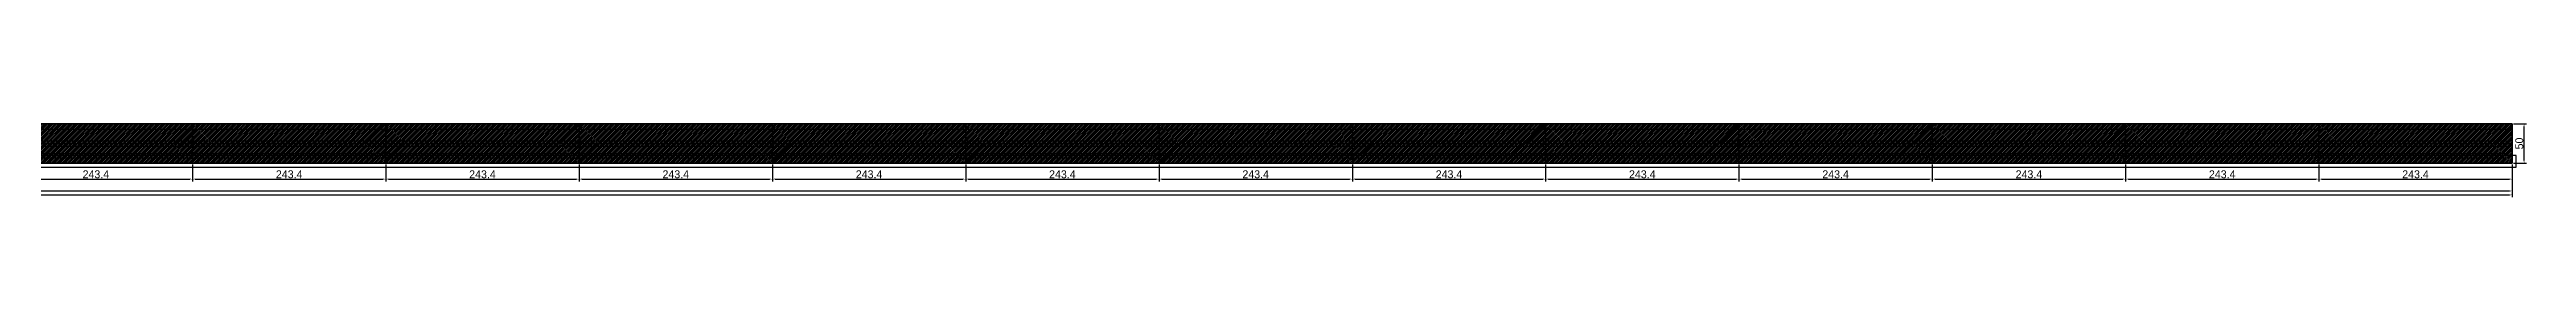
# Model space of a CAD drawing. Header units: metres. Extents: x 12791 to 25227, y 13116 to 13229.
# Drawn here: x 22108 to 25227, y 13116 to 13209 of the extents above; entities that cross this region are included whole.
import ezdxf

# ---------------------------------------------------------------- set-up
doc = ezdxf.new("R2010")
doc.units = ezdxf.units.M
for name, color, linetype in [('barrote', 251, 'CONTINUOUS'), ('COTA', 241, 'CONTINUOUS'), ('cotas', 4, 'CONTINUOUS'), ('Demarcação 1', 251, 'CONTINUOUS'), ('Hachura', 251, 'CONTINUOUS'), ('Laje_Perimetro', 7, 'CONTINUOUS'), ('Painéis', 200, 'CONTINUOUS'), ('SARR_3.5x7', 81, 'CONTINUOUS')]:
    doc.layers.add(name, color=color, linetype=linetype)
doc.dimstyles.new('EZ DXF', dxfattribs={"dimtxt": 10, "dimasz": 3.5, "dimexe": 3, "dimexo": 1.5, "dimgap": 1, "dimtad": 1, "dimdec": 1, "dimdsep": 46, "dimcen": 2.5, "dimazin": 3, "dimtfac": 1, "dimtmove": 0, "dimatfit": 3})

msp = doc.modelspace()

# ---------------------------------------------------------------- hatches: boundary and pattern name
at = {"layer": 'Hachura'}
h = msp.add_hatch(color=3, dxfattribs=at)
h.dxf.hatch_style = 1
h.paths.add_polyline_path([(22044.7914, 13158.9905), (22288.1914, 13158.9905), (22288.1914, 13208.9905), (22044.7914, 13208.9905)])
h = msp.add_hatch(dxfattribs=at)
h.set_pattern_fill('ANSI31', scale=0.5)
h.paths.add_polyline_path([(22044.7914, 13158.9905), (22288.1914, 13158.9905), (22288.1914, 13208.9905), (22044.7914, 13208.9905)])
h = msp.add_hatch(color=3, dxfattribs=at)
h.dxf.hatch_style = 1
h.paths.add_polyline_path([(22044.7914, 13158.9905), (22288.1914, 13158.9905), (22288.1914, 13208.9905), (22044.7914, 13208.9905)])
h = msp.add_hatch(dxfattribs=at)
h.set_pattern_fill('ANSI31', scale=0.5)
h.paths.add_polyline_path([(22044.7914, 13158.9905), (22288.1914, 13158.9905), (22288.1914, 13208.9905), (22044.7914, 13208.9905)])
h = msp.add_hatch(color=3, dxfattribs=at)
h.dxf.hatch_style = 1
h.paths.add_polyline_path([(22288.1914, 13158.9905), (22531.5914, 13158.9905), (22531.5914, 13208.9905), (22288.1914, 13208.9905)])
h = msp.add_hatch(dxfattribs=at)
h.set_pattern_fill('ANSI31', scale=0.5)
h.paths.add_polyline_path([(22288.1914, 13158.9905), (22531.5914, 13158.9905), (22531.5914, 13208.9905), (22288.1914, 13208.9905)])
h = msp.add_hatch(color=3, dxfattribs=at)
h.dxf.hatch_style = 1
h.paths.add_polyline_path([(22288.1914, 13158.9905), (22531.5914, 13158.9905), (22531.5914, 13208.9905), (22288.1914, 13208.9905)])
h = msp.add_hatch(dxfattribs=at)
h.set_pattern_fill('ANSI31', scale=0.5)
h.paths.add_polyline_path([(22288.1914, 13158.9905), (22531.5914, 13158.9905), (22531.5914, 13208.9905), (22288.1914, 13208.9905)])
h = msp.add_hatch(color=3, dxfattribs=at)
h.dxf.hatch_style = 1
h.paths.add_polyline_path([(22531.5914, 13158.9905), (22774.9914, 13158.9905), (22774.9914, 13208.9905), (22531.5914, 13208.9905)])
h = msp.add_hatch(dxfattribs=at)
h.set_pattern_fill('ANSI31', scale=0.5)
h.paths.add_polyline_path([(22531.5914, 13158.9905), (22774.9914, 13158.9905), (22774.9914, 13208.9905), (22531.5914, 13208.9905)])
h = msp.add_hatch(color=3, dxfattribs=at)
h.dxf.hatch_style = 1
h.paths.add_polyline_path([(22531.5914, 13158.9905), (22774.9914, 13158.9905), (22774.9914, 13208.9905), (22531.5914, 13208.9905)])
h = msp.add_hatch(dxfattribs=at)
h.set_pattern_fill('ANSI31', scale=0.5)
h.paths.add_polyline_path([(22531.5914, 13158.9905), (22774.9914, 13158.9905), (22774.9914, 13208.9905), (22531.5914, 13208.9905)])
h = msp.add_hatch(color=3, dxfattribs=at)
h.dxf.hatch_style = 1
h.paths.add_polyline_path([(22774.9914, 13158.9905), (23018.3914, 13158.9905), (23018.3914, 13208.9905), (22774.9914, 13208.9905)])
h = msp.add_hatch(dxfattribs=at)
h.set_pattern_fill('ANSI31', scale=0.5)
h.paths.add_polyline_path([(22774.9914, 13158.9905), (23018.3914, 13158.9905), (23018.3914, 13208.9905), (22774.9914, 13208.9905)])
h = msp.add_hatch(color=3, dxfattribs=at)
h.dxf.hatch_style = 1
h.paths.add_polyline_path([(22774.9914, 13158.9905), (23018.3914, 13158.9905), (23018.3914, 13208.9905), (22774.9914, 13208.9905)])
h = msp.add_hatch(dxfattribs=at)
h.set_pattern_fill('ANSI31', scale=0.5)
h.paths.add_polyline_path([(22774.9914, 13158.9905), (23018.3914, 13158.9905), (23018.3914, 13208.9905), (22774.9914, 13208.9905)])
h = msp.add_hatch(color=3, dxfattribs=at)
h.dxf.hatch_style = 1
h.paths.add_polyline_path([(23018.3914, 13158.9905), (23261.7914, 13158.9905), (23261.7914, 13208.9905), (23018.3914, 13208.9905)])
h = msp.add_hatch(dxfattribs=at)
h.set_pattern_fill('ANSI31', scale=0.5)
h.paths.add_polyline_path([(23018.3914, 13158.9905), (23261.7914, 13158.9905), (23261.7914, 13208.9905), (23018.3914, 13208.9905)])
h = msp.add_hatch(color=3, dxfattribs=at)
h.dxf.hatch_style = 1
h.paths.add_polyline_path([(23018.3914, 13158.9905), (23261.7914, 13158.9905), (23261.7914, 13208.9905), (23018.3914, 13208.9905)])
h = msp.add_hatch(dxfattribs=at)
h.set_pattern_fill('ANSI31', scale=0.5)
h.paths.add_polyline_path([(23018.3914, 13158.9905), (23261.7914, 13158.9905), (23261.7914, 13208.9905), (23018.3914, 13208.9905)])
h = msp.add_hatch(color=3, dxfattribs=at)
h.dxf.hatch_style = 1
h.paths.add_polyline_path([(23261.7914, 13158.9905), (23505.1914, 13158.9905), (23505.1914, 13208.9905), (23261.7914, 13208.9905)])
h = msp.add_hatch(dxfattribs=at)
h.set_pattern_fill('ANSI31', scale=0.5)
h.paths.add_polyline_path([(23261.7914, 13158.9905), (23505.1914, 13158.9905), (23505.1914, 13208.9905), (23261.7914, 13208.9905)])
h = msp.add_hatch(color=3, dxfattribs=at)
h.dxf.hatch_style = 1
h.paths.add_polyline_path([(23261.7914, 13158.9905), (23505.1914, 13158.9905), (23505.1914, 13208.9905), (23261.7914, 13208.9905)])
h = msp.add_hatch(dxfattribs=at)
h.set_pattern_fill('ANSI31', scale=0.5)
h.paths.add_polyline_path([(23261.7914, 13158.9905), (23505.1914, 13158.9905), (23505.1914, 13208.9905), (23261.7914, 13208.9905)])
h = msp.add_hatch(color=3, dxfattribs=at)
h.dxf.hatch_style = 1
h.paths.add_polyline_path([(23505.1914, 13158.9905), (23748.5914, 13158.9905), (23748.5914, 13208.9905), (23505.1914, 13208.9905)])
h = msp.add_hatch(dxfattribs=at)
h.set_pattern_fill('ANSI31', scale=0.5)
h.paths.add_polyline_path([(23505.1914, 13158.9905), (23748.5914, 13158.9905), (23748.5914, 13208.9905), (23505.1914, 13208.9905)])
h = msp.add_hatch(color=3, dxfattribs=at)
h.dxf.hatch_style = 1
h.paths.add_polyline_path([(23505.1914, 13158.9905), (23748.5914, 13158.9905), (23748.5914, 13208.9905), (23505.1914, 13208.9905)])
h = msp.add_hatch(dxfattribs=at)
h.set_pattern_fill('ANSI31', scale=0.5)
h.paths.add_polyline_path([(23505.1914, 13158.9905), (23748.5914, 13158.9905), (23748.5914, 13208.9905), (23505.1914, 13208.9905)])
h = msp.add_hatch(color=3, dxfattribs=at)
h.dxf.hatch_style = 1
h.paths.add_polyline_path([(23748.5914, 13158.9905), (23991.9914, 13158.9905), (23991.9914, 13208.9905), (23748.5914, 13208.9905)])
h = msp.add_hatch(dxfattribs=at)
h.set_pattern_fill('ANSI31', scale=0.5)
h.paths.add_polyline_path([(23748.5914, 13158.9905), (23991.9914, 13158.9905), (23991.9914, 13208.9905), (23748.5914, 13208.9905)])
h = msp.add_hatch(color=3, dxfattribs=at)
h.dxf.hatch_style = 1
h.paths.add_polyline_path([(23748.5914, 13158.9905), (23991.9914, 13158.9905), (23991.9914, 13208.9905), (23748.5914, 13208.9905)])
h = msp.add_hatch(dxfattribs=at)
h.set_pattern_fill('ANSI31', scale=0.5)
h.paths.add_polyline_path([(23748.5914, 13158.9905), (23991.9914, 13158.9905), (23991.9914, 13208.9905), (23748.5914, 13208.9905)])
h = msp.add_hatch(color=3, dxfattribs=at)
h.dxf.hatch_style = 1
h.paths.add_polyline_path([(23991.9914, 13158.9905), (24235.3914, 13158.9905), (24235.3914, 13208.9905), (23991.9914, 13208.9905)])
h = msp.add_hatch(dxfattribs=at)
h.set_pattern_fill('ANSI31', scale=0.5)
h.paths.add_polyline_path([(23991.9914, 13158.9905), (24235.3914, 13158.9905), (24235.3914, 13208.9905), (23991.9914, 13208.9905)])
h = msp.add_hatch(color=3, dxfattribs=at)
h.dxf.hatch_style = 1
h.paths.add_polyline_path([(23991.9914, 13158.9905), (24235.3914, 13158.9905), (24235.3914, 13208.9905), (23991.9914, 13208.9905)])
h = msp.add_hatch(dxfattribs=at)
h.set_pattern_fill('ANSI31', scale=0.5)
h.paths.add_polyline_path([(23991.9914, 13158.9905), (24235.3914, 13158.9905), (24235.3914, 13208.9905), (23991.9914, 13208.9905)])
h = msp.add_hatch(color=3, dxfattribs=at)
h.dxf.hatch_style = 1
h.paths.add_polyline_path([(24235.3914, 13158.9905), (24478.7914, 13158.9905), (24478.7914, 13208.9905), (24235.3914, 13208.9905)])
h = msp.add_hatch(dxfattribs=at)
h.set_pattern_fill('ANSI31', scale=0.5)
h.paths.add_polyline_path([(24235.3914, 13158.9905), (24478.7914, 13158.9905), (24478.7914, 13208.9905), (24235.3914, 13208.9905)])
h = msp.add_hatch(color=3, dxfattribs=at)
h.dxf.hatch_style = 1
h.paths.add_polyline_path([(24235.3914, 13158.9905), (24478.7914, 13158.9905), (24478.7914, 13208.9905), (24235.3914, 13208.9905)])
h = msp.add_hatch(dxfattribs=at)
h.set_pattern_fill('ANSI31', scale=0.5)
h.paths.add_polyline_path([(24235.3914, 13158.9905), (24478.7914, 13158.9905), (24478.7914, 13208.9905), (24235.3914, 13208.9905)])
h = msp.add_hatch(color=3, dxfattribs=at)
h.dxf.hatch_style = 1
h.paths.add_polyline_path([(24478.7914, 13158.9905), (24722.1914, 13158.9905), (24722.1914, 13208.9905), (24478.7914, 13208.9905)])
h = msp.add_hatch(dxfattribs=at)
h.set_pattern_fill('ANSI31', scale=0.5)
h.paths.add_polyline_path([(24478.7914, 13158.9905), (24722.1914, 13158.9905), (24722.1914, 13208.9905), (24478.7914, 13208.9905)])
h = msp.add_hatch(color=3, dxfattribs=at)
h.dxf.hatch_style = 1
h.paths.add_polyline_path([(24478.7914, 13158.9905), (24722.1914, 13158.9905), (24722.1914, 13208.9905), (24478.7914, 13208.9905)])
h = msp.add_hatch(dxfattribs=at)
h.set_pattern_fill('ANSI31', scale=0.5)
h.paths.add_polyline_path([(24478.7914, 13158.9905), (24722.1914, 13158.9905), (24722.1914, 13208.9905), (24478.7914, 13208.9905)])
h = msp.add_hatch(color=3, dxfattribs=at)
h.dxf.hatch_style = 1
h.paths.add_polyline_path([(24722.1914, 13158.9905), (24965.5914, 13158.9905), (24965.5914, 13208.9905), (24722.1914, 13208.9905)])
h = msp.add_hatch(dxfattribs=at)
h.set_pattern_fill('ANSI31', scale=0.5)
h.paths.add_polyline_path([(24722.1914, 13158.9905), (24965.5914, 13158.9905), (24965.5914, 13208.9905), (24722.1914, 13208.9905)])
h = msp.add_hatch(color=3, dxfattribs=at)
h.dxf.hatch_style = 1
h.paths.add_polyline_path([(24722.1914, 13158.9905), (24965.5914, 13158.9905), (24965.5914, 13208.9905), (24722.1914, 13208.9905)])
h = msp.add_hatch(dxfattribs=at)
h.set_pattern_fill('ANSI31', scale=0.5)
h.paths.add_polyline_path([(24722.1914, 13158.9905), (24965.5914, 13158.9905), (24965.5914, 13208.9905), (24722.1914, 13208.9905)])
h = msp.add_hatch(color=3, dxfattribs=at)
h.dxf.hatch_style = 1
h.paths.add_polyline_path([(24965.5914, 13158.9905), (25208.9914, 13158.9905), (25208.9914, 13208.9905), (24965.5914, 13208.9905)])
h = msp.add_hatch(dxfattribs=at)
h.set_pattern_fill('ANSI31', scale=0.5)
h.paths.add_polyline_path([(24965.5914, 13158.9905), (25208.9914, 13158.9905), (25208.9914, 13208.9905), (24965.5914, 13208.9905)])
h = msp.add_hatch(color=3, dxfattribs=at)
h.dxf.hatch_style = 1
h.paths.add_polyline_path([(24965.5914, 13158.9905), (25208.9914, 13158.9905), (25208.9914, 13208.9905), (24965.5914, 13208.9905)])
h = msp.add_hatch(dxfattribs=at)
h.set_pattern_fill('ANSI31', scale=0.5)
h.paths.add_polyline_path([(24965.5914, 13158.9905), (25208.9914, 13158.9905), (25208.9914, 13208.9905), (24965.5914, 13208.9905)])

# ---------------------------------------------------------------- linework, layer by layer
at = {"layer": 'barrote'}
msp.add_line((12800.5914, 13171.4905), (25203.9914, 13171.4905), dxfattribs=at)
msp.add_line((12800.5914, 13171.4905), (25203.9914, 13171.4905), dxfattribs=at)
at = {"layer": 'Demarcação 1'}
msp.add_line((12795.5914, 13183.9905), (25208.9914, 13183.9905), dxfattribs=at)
msp.add_line((12795.5914, 13183.9905), (25208.9914, 13183.9905), dxfattribs=at)
at = {"layer": 'Laje_Perimetro'}
msp.add_lwpolyline([(12790.5914, 13153.9905), (25213.9914, 13153.9905), (25213.9914, 13168.9905), (12790.5914, 13168.9905)], close=True, dxfattribs=at)
msp.add_lwpolyline([(12790.5914, 13153.9905), (25213.9914, 13153.9905), (25213.9914, 13168.9905), (12790.5914, 13168.9905)], close=True, dxfattribs=at)
at = {"layer": 'Painéis'}
for points in [[(12795.5914, 13208.9905), (25208.9914, 13208.9905)], [(12795.5914, 13208.9905), (25208.9914, 13208.9905)], [(22044.7914, 13158.9905), (22288.1914, 13158.9905), (22288.1914, 13208.9905), (22044.7914, 13208.9905)], [(22044.7914, 13158.9905), (22288.1914, 13158.9905), (22288.1914, 13208.9905), (22044.7914, 13208.9905)], [(22288.1914, 13158.9905), (22288.1914, 13208.9905)], [(22288.1914, 13158.9905), (22531.5914, 13158.9905), (22531.5914, 13208.9905), (22288.1914, 13208.9905)], [(22288.1914, 13158.9905), (22288.1914, 13208.9905)], [(22288.1914, 13158.9905), (22531.5914, 13158.9905), (22531.5914, 13208.9905), (22288.1914, 13208.9905)], [(22531.5914, 13158.9905), (22531.5914, 13208.9905)], [(22531.5914, 13158.9905), (22774.9914, 13158.9905), (22774.9914, 13208.9905), (22531.5914, 13208.9905)], [(22531.5914, 13158.9905), (22531.5914, 13208.9905)], [(22531.5914, 13158.9905), (22774.9914, 13158.9905), (22774.9914, 13208.9905), (22531.5914, 13208.9905)], [(22774.9914, 13158.9905), (22774.9914, 13208.9905)], [(22774.9914, 13158.9905), (23018.3914, 13158.9905), (23018.3914, 13208.9905), (22774.9914, 13208.9905)], [(22774.9914, 13158.9905), (22774.9914, 13208.9905)], [(22774.9914, 13158.9905), (23018.3914, 13158.9905), (23018.3914, 13208.9905), (22774.9914, 13208.9905)], [(23018.3914, 13158.9905), (23018.3914, 13208.9905)], [(23018.3914, 13158.9905), (23261.7914, 13158.9905), (23261.7914, 13208.9905), (23018.3914, 13208.9905)], [(23018.3914, 13158.9905), (23018.3914, 13208.9905)], [(23018.3914, 13158.9905), (23261.7914, 13158.9905), (23261.7914, 13208.9905), (23018.3914, 13208.9905)], [(23261.7914, 13158.9905), (23261.7914, 13208.9905)], [(23261.7914, 13158.9905), (23505.1914, 13158.9905), (23505.1914, 13208.9905), (23261.7914, 13208.9905)], [(23261.7914, 13158.9905), (23261.7914, 13208.9905)], [(23261.7914, 13158.9905), (23505.1914, 13158.9905), (23505.1914, 13208.9905), (23261.7914, 13208.9905)], [(23505.1914, 13158.9905), (23505.1914, 13208.9905)], [(23505.1914, 13158.9905), (23748.5914, 13158.9905), (23748.5914, 13208.9905), (23505.1914, 13208.9905)], [(23505.1914, 13158.9905), (23505.1914, 13208.9905)], [(23505.1914, 13158.9905), (23748.5914, 13158.9905), (23748.5914, 13208.9905), (23505.1914, 13208.9905)], [(23748.5914, 13158.9905), (23748.5914, 13208.9905)], [(23748.5914, 13158.9905), (23991.9914, 13158.9905), (23991.9914, 13208.9905), (23748.5914, 13208.9905)], [(23748.5914, 13158.9905), (23748.5914, 13208.9905)], [(23748.5914, 13158.9905), (23991.9914, 13158.9905), (23991.9914, 13208.9905), (23748.5914, 13208.9905)], [(23991.9914, 13158.9905), (23991.9914, 13208.9905)], [(23991.9914, 13158.9905), (24235.3914, 13158.9905), (24235.3914, 13208.9905), (23991.9914, 13208.9905)], [(23991.9914, 13158.9905), (23991.9914, 13208.9905)], [(23991.9914, 13158.9905), (24235.3914, 13158.9905), (24235.3914, 13208.9905), (23991.9914, 13208.9905)], [(24235.3914, 13158.9905), (24235.3914, 13208.9905)], [(24235.3914, 13158.9905), (24478.7914, 13158.9905), (24478.7914, 13208.9905), (24235.3914, 13208.9905)], [(24235.3914, 13158.9905), (24235.3914, 13208.9905)], [(24235.3914, 13158.9905), (24478.7914, 13158.9905), (24478.7914, 13208.9905), (24235.3914, 13208.9905)], [(24478.7914, 13158.9905), (24478.7914, 13208.9905)], [(24478.7914, 13158.9905), (24722.1914, 13158.9905), (24722.1914, 13208.9905), (24478.7914, 13208.9905)], [(24478.7914, 13158.9905), (24478.7914, 13208.9905)], [(24478.7914, 13158.9905), (24722.1914, 13158.9905), (24722.1914, 13208.9905), (24478.7914, 13208.9905)], [(24722.1914, 13158.9905), (24722.1914, 13208.9905)], [(24722.1914, 13158.9905), (24965.5914, 13158.9905), (24965.5914, 13208.9905), (24722.1914, 13208.9905)], [(24722.1914, 13158.9905), (24722.1914, 13208.9905)], [(24722.1914, 13158.9905), (24965.5914, 13158.9905), (24965.5914, 13208.9905), (24722.1914, 13208.9905)], [(24965.5914, 13158.9905), (24965.5914, 13208.9905)], [(24965.5914, 13158.9905), (25208.9914, 13158.9905), (25208.9914, 13208.9905), (24965.5914, 13208.9905)], [(24965.5914, 13158.9905), (24965.5914, 13208.9905)], [(24965.5914, 13158.9905), (25208.9914, 13158.9905), (25208.9914, 13208.9905), (24965.5914, 13208.9905)], [(25208.9914, 13158.9905), (25208.9914, 13208.9905)], [(25208.9914, 13158.9905), (25208.9914, 13208.9905)], [(12795.5914, 13158.9905), (25208.9914, 13158.9905)], [(12795.5914, 13158.9905), (25208.9914, 13158.9905)]]:
    msp.add_lwpolyline(points, close=True, dxfattribs=at)
at = {"layer": 'SARR_3.5x7'}
for p, q in [((22044.7914, 13201.9905), (22288.1914, 13201.9905)), ((22044.7914, 13201.9905), (22288.1914, 13201.9905)), ((22288.1914, 13201.9905), (22531.5914, 13201.9905)), ((22288.1914, 13201.9905), (22531.5914, 13201.9905)), ((22531.5914, 13201.9905), (22774.9914, 13201.9905)), ((22531.5914, 13201.9905), (22774.9914, 13201.9905)), ((22774.9914, 13201.9905), (23018.3914, 13201.9905)), ((22774.9914, 13201.9905), (23018.3914, 13201.9905)), ((23018.3914, 13201.9905), (23261.7914, 13201.9905)), ((23018.3914, 13201.9905), (23261.7914, 13201.9905)), ((23261.7914, 13201.9905), (23505.1914, 13201.9905)), ((23261.7914, 13201.9905), (23505.1914, 13201.9905)), ((23505.1914, 13201.9905), (23748.5914, 13201.9905)), ((23505.1914, 13201.9905), (23748.5914, 13201.9905)), ((23748.5914, 13201.9905), (23991.9914, 13201.9905)), ((23748.5914, 13201.9905), (23991.9914, 13201.9905)), ((23991.9914, 13201.9905), (24235.3914, 13201.9905)), ((23991.9914, 13201.9905), (24235.3914, 13201.9905)), ((24235.3914, 13201.9905), (24478.7914, 13201.9905)), ((24235.3914, 13201.9905), (24478.7914, 13201.9905)), ((24478.7914, 13201.9905), (24722.1914, 13201.9905)), ((24478.7914, 13201.9905), (24722.1914, 13201.9905)), ((24722.1914, 13201.9905), (24965.5914, 13201.9905)), ((24722.1914, 13201.9905), (24965.5914, 13201.9905)), ((24965.5914, 13201.9905), (25201.9914, 13201.9905)), ((24965.5914, 13201.9905), (25201.9914, 13201.9905)), ((22044.7914, 13187.4905), (22288.1914, 13187.4905)), ((22044.7914, 13187.4905), (22288.1914, 13187.4905)), ((22044.7914, 13180.4905), (22288.1914, 13180.4905)), ((22044.7914, 13180.4905), (22288.1914, 13180.4905)), ((22044.7914, 13165.9905), (22288.1914, 13165.9905)), ((22044.7914, 13165.9905), (22288.1914, 13165.9905)), ((22288.1914, 13187.4905), (22531.5914, 13187.4905)), ((22288.1914, 13187.4905), (22531.5914, 13187.4905)), ((22288.1914, 13180.4905), (22531.5914, 13180.4905)), ((22288.1914, 13180.4905), (22531.5914, 13180.4905)), ((22288.1914, 13165.9905), (22531.5914, 13165.9905)), ((22288.1914, 13165.9905), (22531.5914, 13165.9905)), ((22531.5914, 13187.4905), (22774.9914, 13187.4905)), ((22531.5914, 13187.4905), (22774.9914, 13187.4905)), ((22531.5914, 13180.4905), (22774.9914, 13180.4905)), ((22531.5914, 13180.4905), (22774.9914, 13180.4905)), ((22531.5914, 13165.9905), (22774.9914, 13165.9905)), ((22531.5914, 13165.9905), (22774.9914, 13165.9905)), ((22774.9914, 13187.4905), (23018.3914, 13187.4905)), ((22774.9914, 13187.4905), (23018.3914, 13187.4905)), ((22774.9914, 13180.4905), (23018.3914, 13180.4905)), ((22774.9914, 13180.4905), (23018.3914, 13180.4905)), ((22774.9914, 13165.9905), (23018.3914, 13165.9905)), ((22774.9914, 13165.9905), (23018.3914, 13165.9905)), ((23018.3914, 13187.4905), (23261.7914, 13187.4905)), ((23018.3914, 13187.4905), (23261.7914, 13187.4905)), ((23018.3914, 13180.4905), (23261.7914, 13180.4905)), ((23018.3914, 13180.4905), (23261.7914, 13180.4905)), ((23018.3914, 13165.9905), (23261.7914, 13165.9905)), ((23018.3914, 13165.9905), (23261.7914, 13165.9905)), ((23261.7914, 13187.4905), (23505.1914, 13187.4905)), ((23261.7914, 13187.4905), (23505.1914, 13187.4905)), ((23261.7914, 13180.4905), (23505.1914, 13180.4905)), ((23261.7914, 13180.4905), (23505.1914, 13180.4905)), ((23261.7914, 13165.9905), (23505.1914, 13165.9905)), ((23261.7914, 13165.9905), (23505.1914, 13165.9905)), ((23505.1914, 13187.4905), (23748.5914, 13187.4905)), ((23505.1914, 13187.4905), (23748.5914, 13187.4905)), ((23505.1914, 13180.4905), (23748.5914, 13180.4905)), ((23505.1914, 13180.4905), (23748.5914, 13180.4905)), ((23505.1914, 13165.9905), (23748.5914, 13165.9905)), ((23505.1914, 13165.9905), (23748.5914, 13165.9905)), ((23748.5914, 13187.4905), (23991.9914, 13187.4905)), ((23748.5914, 13187.4905), (23991.9914, 13187.4905)), ((23748.5914, 13180.4905), (23991.9914, 13180.4905)), ((23748.5914, 13180.4905), (23991.9914, 13180.4905)), ((23748.5914, 13165.9905), (23991.9914, 13165.9905)), ((23748.5914, 13165.9905), (23991.9914, 13165.9905)), ((23991.9914, 13187.4905), (24235.3914, 13187.4905)), ((23991.9914, 13187.4905), (24235.3914, 13187.4905)), ((23991.9914, 13180.4905), (24235.3914, 13180.4905)), ((23991.9914, 13180.4905), (24235.3914, 13180.4905)), ((23991.9914, 13165.9905), (24235.3914, 13165.9905)), ((23991.9914, 13165.9905), (24235.3914, 13165.9905)), ((24235.3914, 13187.4905), (24478.7914, 13187.4905)), ((24235.3914, 13187.4905), (24478.7914, 13187.4905)), ((24235.3914, 13180.4905), (24478.7914, 13180.4905)), ((24235.3914, 13180.4905), (24478.7914, 13180.4905)), ((24235.3914, 13165.9905), (24478.7914, 13165.9905)), ((24235.3914, 13165.9905), (24478.7914, 13165.9905)), ((24478.7914, 13187.4905), (24722.1914, 13187.4905)), ((24478.7914, 13187.4905), (24722.1914, 13187.4905)), ((24478.7914, 13180.4905), (24722.1914, 13180.4905)), ((24478.7914, 13180.4905), (24722.1914, 13180.4905)), ((24478.7914, 13165.9905), (24722.1914, 13165.9905)), ((24478.7914, 13165.9905), (24722.1914, 13165.9905)), ((24722.1914, 13187.4905), (24965.5914, 13187.4905)), ((24722.1914, 13187.4905), (24965.5914, 13187.4905)), ((24722.1914, 13180.4905), (24965.5914, 13180.4905)), ((24722.1914, 13180.4905), (24965.5914, 13180.4905)), ((24722.1914, 13165.9905), (24965.5914, 13165.9905)), ((24722.1914, 13165.9905), (24965.5914, 13165.9905)), ((24965.5914, 13187.4905), (25201.9914, 13187.4905)), ((24965.5914, 13187.4905), (25201.9914, 13187.4905)), ((24965.5914, 13180.4905), (25201.9914, 13180.4905)), ((24965.5914, 13180.4905), (25201.9914, 13180.4905)), ((24965.5914, 13165.9905), (25201.9914, 13165.9905)), ((24965.5914, 13165.9905), (25201.9914, 13165.9905))]:
    msp.add_line(p, q, dxfattribs=at)

# ---------------------------------------------------------------- dimensions: what is measured, and where the dimension line sits
at = {"layer": 'COTA', "color": 1}
msp.add_linear_dim(base=(25223.9914, 13158.9905), p1=(25208.9914, 13158.9905), p2=(25208.9914, 13208.9905), angle=90, dimstyle='EZ DXF', dxfattribs=at).render()
msp.add_linear_dim(base=(25223.9914, 13158.9905), p1=(25208.9914, 13158.9905), p2=(25208.9914, 13208.9905), angle=90, dimstyle='EZ DXF', dxfattribs=at).render()
for base, p1, p2 in [((12795.5914, 13118.9905), (12795.5914, 13158.9905), (25208.9914, 13158.9905)), ((12795.5914, 13118.9905), (12795.5914, 13158.9905), (25208.9914, 13158.9905)), ((22044.7914, 13138.9905), (22044.7914, 13158.9905), (22288.1914, 13158.9905)), ((22044.7914, 13138.9905), (22044.7914, 13158.9905), (22288.1914, 13158.9905)), ((22288.1914, 13138.9905), (22288.1914, 13158.9905), (22531.5914, 13158.9905)), ((22288.1914, 13138.9905), (22288.1914, 13158.9905), (22531.5914, 13158.9905)), ((22531.5914, 13138.9905), (22531.5914, 13158.9905), (22774.9914, 13158.9905)), ((22531.5914, 13138.9905), (22531.5914, 13158.9905), (22774.9914, 13158.9905)), ((22774.9914, 13138.9905), (22774.9914, 13158.9905), (23018.3914, 13158.9905)), ((22774.9914, 13138.9905), (22774.9914, 13158.9905), (23018.3914, 13158.9905)), ((23018.3914, 13138.9905), (23018.3914, 13158.9905), (23261.7914, 13158.9905)), ((23018.3914, 13138.9905), (23018.3914, 13158.9905), (23261.7914, 13158.9905)), ((23261.7914, 13138.9905), (23261.7914, 13158.9905), (23505.1914, 13158.9905)), ((23261.7914, 13138.9905), (23261.7914, 13158.9905), (23505.1914, 13158.9905)), ((23505.1914, 13138.9905), (23505.1914, 13158.9905), (23748.5914, 13158.9905)), ((23505.1914, 13138.9905), (23505.1914, 13158.9905), (23748.5914, 13158.9905)), ((23748.5914, 13138.9905), (23748.5914, 13158.9905), (23991.9914, 13158.9905)), ((23748.5914, 13138.9905), (23748.5914, 13158.9905), (23991.9914, 13158.9905)), ((23991.9914, 13138.9905), (23991.9914, 13158.9905), (24235.3914, 13158.9905)), ((23991.9914, 13138.9905), (23991.9914, 13158.9905), (24235.3914, 13158.9905)), ((24235.3914, 13138.9905), (24235.3914, 13158.9905), (24478.7914, 13158.9905)), ((24235.3914, 13138.9905), (24235.3914, 13158.9905), (24478.7914, 13158.9905)), ((24478.7914, 13138.9905), (24478.7914, 13158.9905), (24722.1914, 13158.9905)), ((24478.7914, 13138.9905), (24478.7914, 13158.9905), (24722.1914, 13158.9905)), ((24722.1914, 13138.9905), (24722.1914, 13158.9905), (24965.5914, 13158.9905)), ((24722.1914, 13138.9905), (24722.1914, 13158.9905), (24965.5914, 13158.9905)), ((24965.5914, 13138.9905), (24965.5914, 13158.9905), (25208.9914, 13158.9905)), ((24965.5914, 13138.9905), (24965.5914, 13158.9905), (25208.9914, 13158.9905))]:
    msp.add_linear_dim(base=base, p1=p1, p2=p2, dimstyle='EZ DXF', dxfattribs=at).render()
at = {"layer": 'cotas'}
msp.add_linear_dim(base=(12795.5914, 13123.9905), p1=(12795.5914, 13138.9905), p2=(25208.9914, 13138.9905), dimstyle='EZ DXF', dxfattribs=at).render()
msp.add_linear_dim(base=(12795.5914, 13123.9905), p1=(12795.5914, 13138.9905), p2=(25208.9914, 13138.9905), dimstyle='EZ DXF', dxfattribs=at).render()

doc.saveas('drawing.dxf')
